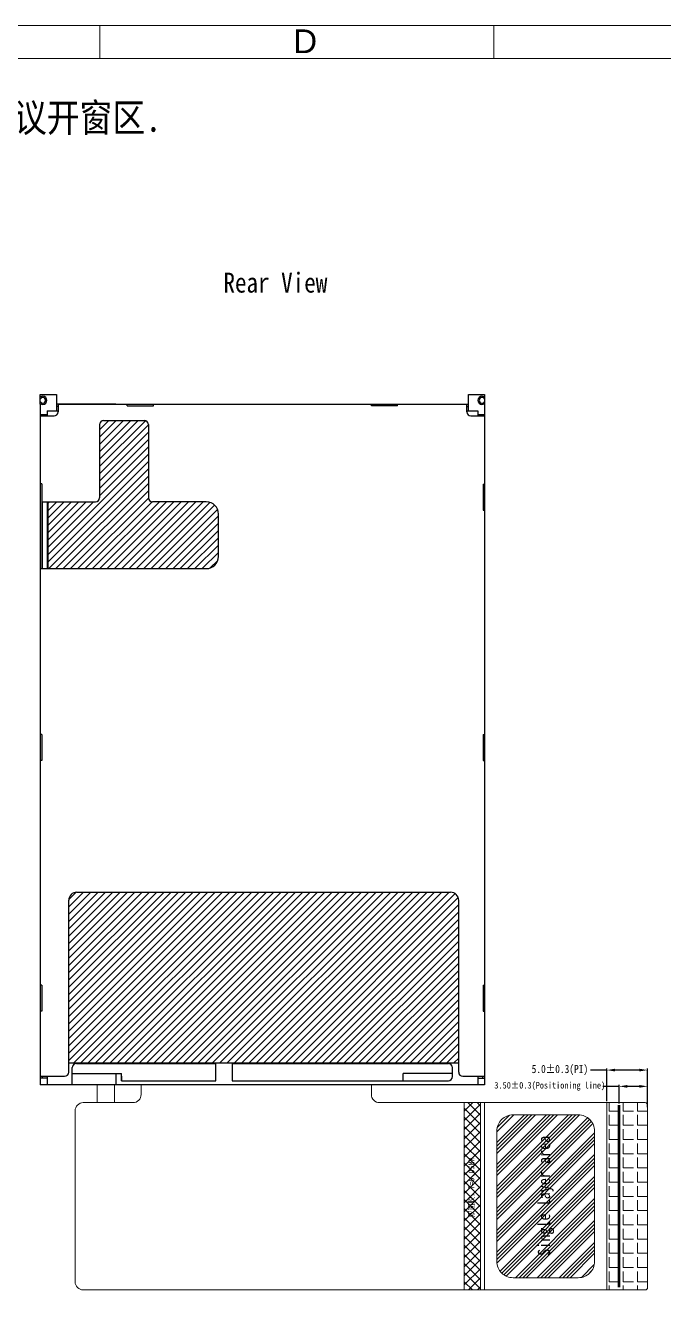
# Model space of a CAD drawing. Header units: millimetres. Extents: x -3761 to -3422, y -2431 to -2197.
# Drawn here: x -3625 to -3546.6, y -2352.3 to -2196.5 of the extents above; entities that cross this region are included whole.
import ezdxf

# ---------------------------------------------------------------- set-up
doc = ezdxf.new("R2010")
doc.units = ezdxf.units.MM
for name, color, linetype in [('', 7, 'Continuous'), ('BEF', 4, 'Continuous'), ('BL', 2, 'Continuous'), ('版框', 7, 'Continuous')]:
    doc.layers.add(name, color=color, linetype=linetype)
doc.layers.add('1', color=7, linetype='Continuous', lineweight=13)
doc.layers.add('DIM', color=3, linetype='Continuous', lineweight=20)
doc.styles.add('s2', font='')
doc.styles.add('宋体', font='', dxfattribs={"width": 0.85})
doc.styles.get('s2').set_extended_font_data('仿宋_GB2312')
doc.styles.get('宋体').set_extended_font_data('SimSun')
doc.dimstyles.new('副本 Standard', dxfattribs={"dimtxt": 1, "dimasz": 1, "dimexe": 0.2, "dimexo": 0.2, "dimgap": 0.3, "dimtad": 0, "dimzin": 0, "dimdsep": 46, "dimtxsty": '宋体', "dimcen": 0.09, "dimclrd": 3, "dimclre": 3, "dimclrt": 3, "dimadec": 0, "dimazin": 0, "dimtfac": 1, "dimtofl": 0, "dimtmove": 0, "dimatfit": 3, "dimfxl": 0, "dimtolj": 1, "dimtzin": 0, "dimarcsym": 0})
pattern_1 = [(45, (425.9951, 5242.23083), (-0.449012806, 0.449012806), [])]

# ---------------------------------------------------------------- blocks, each defined once
blk = doc.blocks.new('*D30')
at = {"color": 3, "lineweight": -2}
for p, q in [((-3553.57, -2324.85), (-3555.57, -2324.85)), ((-3553.57, -2328.65), (-3553.57, -2324.65)), ((-3549.57, -2324.85), (-3552.57, -2324.85)), ((-3548.57, -2328.95), (-3548.57, -2324.65))]:
    blk.add_line(p, q, dxfattribs=at)
at = {"color": 3}
for points in [[(-3552.57, -2324.69), (-3552.57, -2325.02), (-3553.57, -2324.85)], [(-3549.57, -2324.69), (-3549.57, -2325.02), (-3548.57, -2324.85)]]:
    blk.add_solid(points, dxfattribs=at)
at = {"layer": 'Defpoints', "color": 0}
for p in [(-3548.57, -2324.85), (-3553.57, -2328.85), (-3548.57, -2329.15)]:
    blk.add_point(p, dxfattribs=at)
at = {"color": 3, "lineweight": 0, "insert": (-3559.33, -2324.85), "char_height": 1, "attachment_point": 5, "style": '宋体'}
blk.add_mtext('\\A1;5.0%%P0.3(PI)', dxfattribs=at)
blk = doc.blocks.new('*D34')
at = {"color": 3, "lineweight": -2}
for p, q in [((-3552.07, -2326.85), (-3554.07, -2326.85)), ((-3552.07, -2328.95), (-3552.07, -2326.65)), ((-3549.57, -2326.85), (-3551.07, -2326.85)), ((-3548.57, -2329.42), (-3548.57, -2326.65))]:
    blk.add_line(p, q, dxfattribs=at)
at = {"color": 3}
for points in [[(-3551.07, -2326.69), (-3551.07, -2327.02), (-3552.07, -2326.85)], [(-3549.57, -2326.69), (-3549.57, -2327.02), (-3548.57, -2326.85)]]:
    blk.add_solid(points, dxfattribs=at)
at = {"layer": 'Defpoints', "color": 0}
for p in [(-3548.57, -2326.85), (-3552.07, -2329.15), (-3548.57, -2329.62)]:
    blk.add_point(p, dxfattribs=at)
at = {"color": 3, "lineweight": 0, "insert": (-3560.56, -2326.85), "char_height": 1, "attachment_point": 5, "style": '宋体'}
blk.add_mtext('\\A1;{\\H0.8x;3.50%%P0.3(\\A0;\\W0.8;Positioning line\\A1;\\W1;)}', dxfattribs=at)
blk = doc.blocks.new('A$C7CFF37E4')
at = {"layer": 'BEF', "linetype": 'Continuous'}
h = blk.add_hatch(dxfattribs=at)
h.set_pattern_fill('ANSI31', color=256, scale=0.2, style=0)
h.set_pattern_definition(pattern_1)
h.paths.add_polyline_path([(20.4, 63.39, 0.414214), (21.9, 64.89), (21.9, 70.09, 0.414214), (20.4, 71.59), (13.8, 71.59, -0.414214), (13.3, 72.09), (13.3, 81.07, 0.414214), (12.8, 81.57), (7.8, 81.57, 0.414214), (7.3, 81.07), (7.3, 72.09, -0.414214), (6.8, 71.59), (0.95, 71.59), (0.95, 63.39)])
h = blk.add_hatch(dxfattribs=at)
h.set_pattern_fill('ANSI31', color=256, scale=0.2, style=0)
h.set_pattern_definition(pattern_1)
h.paths.add_polyline_path([(3.51, 22.67), (3.51, 2.7), (51.39, 2.7), (51.39, 22.67, 0.414214), (50.39, 23.67), (4.51, 23.67, 0.414214)])
for p, q in [((0.95, 71.59), (0.95, 63.39)), ((3.51, 2.7), (51.39, 2.7))]:
    blk.add_line(p, q, dxfattribs=at)
at = {"layer": 'BL', "linetype": 'Continuous'}
for p, q in [((0, 84.77), (2, 84.77)), ((2, 84.77), (2, 82.77)), ((52.58, 82.77), (52.58, 84.77)), ((52.58, 84.77), (54.58, 84.77)), ((0, 83.57), (0, 75.15)), ((0.85, 82.77), (2.21, 82.77)), ((0.85, 82.77), (0.85, 82.14)), ((9.29, 83.57), (2, 83.57)), ((2.21, 83.32), (2, 83.32)), ((45.3, 83.57), (52.58, 83.57)), ((52.39, 83.32), (52.58, 83.32)), ((52.39, 82.77), (53.73, 82.77)), ((53.73, 82.77), (53.73, 82.14)), ((54.58, 83.57), (54.58, 75.15)), ((0, 82.32), (0.85, 82.32)), ((0.25, 82.32), (0.25, 82.14)), ((53.73, 82.32), (54.58, 82.32)), ((54.33, 82.32), (54.33, 82.14)), ((0.25, 71.59), (0.25, 63.39)), ((0.85, 71.59), (0.85, 63.39)), ((0, 7.61), (0, 0)), ((54.58, 7.61), (54.58, 0)), ((3.95, 0), (3.95, 2.1)), ((4.45, 2.6), (21.59, 2.6)), ((23.59, 2.6), (50.13, 2.6)), ((50.63, 1), (50.63, 2.1)), ((0.85, 0.82), (0, 0.82)), ((0.25, 1.05), (0.25, 0.82)), ((0.85, 1.05), (0.85, 0)), ((3.95, 1.4), (10, 1.4)), ((9.34, 0), (9.34, 1.4)), ((10, 0.5), (10, 1.05)), ((10, 1.05), (10, 0.5)), ((10, 0.5), (21.59, 0.5)), ((23.59, 0.5), (50.13, 0.5)), ((44.58, 0.5), (44.58, 1.39)), ((53.73, 1.05), (53.73, 0)), ((53.73, 0.82), (54.58, 0.82)), ((54.33, 1.05), (54.33, 0.82)), ((54.58, 0), (0, 0))]:
    blk.add_line(p, q, dxfattribs=at)
at = {"layer": 'BL'}
for p, q in [((0, 83.57), (0, 84.77)), ((54.58, 84.77), (54.58, 83.57)), ((10, 0.5), (10, 1.4)), ((50.63, 1.4), (44.59, 1.4))]:
    blk.add_line(p, q, dxfattribs=at)
at = {"layer": 'BL', "color": 6}
for p, q in [((2.21, 83.57), (2.21, 82.64)), ((2.21, 83.57), (52.39, 83.57)), ((10.7, 83.37), (10.7, 83.57)), ((10.7, 83.37), (13.9, 83.37)), ((13.9, 83.37), (13.9, 83.57)), ((40.69, 83.37), (40.69, 83.57)), ((43.89, 83.37), (40.69, 83.37)), ((43.89, 83.37), (43.89, 83.57)), ((52.39, 82.64), (52.39, 83.57)), ((0, 82.14), (0, 1.05)), ((0, 82.14), (1.71, 82.14)), ((7.3, 81.07), (7.3, 72.09)), ((7.8, 81.57), (12.8, 81.57)), ((13.3, 81.07), (13.3, 72.09)), ((52.89, 82.14), (54.58, 82.14)), ((54.58, 82.14), (54.58, 1.05)), ((0.2, 73.81), (0, 73.81)), ((0.2, 73.81), (0.2, 63.39)), ((54.38, 73.78), (54.38, 70.58)), ((54.38, 73.78), (54.58, 73.78)), ((0.2, 71.59), (6.8, 71.59)), ((20.4, 71.59), (13.8, 71.59)), ((54.38, 70.58), (54.58, 70.58)), ((21.9, 64.89), (21.9, 70.09)), ((0, 63.39), (20.4, 63.39)), ((0.2, 43.01), (0, 43.01)), ((0.2, 43.01), (0.2, 39.81)), ((54.38, 43.01), (54.38, 39.81)), ((54.38, 43.01), (54.58, 43.01)), ((0.2, 39.81), (0, 39.81)), ((54.38, 39.81), (54.58, 39.81)), ((4.51, 23.65), (50.39, 23.65)), ((3.51, 1.55), (3.51, 22.65)), ((51.39, 1.55), (51.39, 22.65)), ((0.2, 12.24), (0, 12.24)), ((0.2, 12.24), (0.2, 9.04)), ((54.38, 12.24), (54.38, 9.04)), ((54.38, 12.24), (54.58, 12.24)), ((0.2, 9.04), (0, 9.04)), ((54.38, 9.04), (54.58, 9.04)), ((0, 1.05), (3.01, 1.05)), ((51.89, 1.05), (54.58, 1.05))]:
    blk.add_line(p, q, dxfattribs=at)
at = {"layer": 'BL', "linetype": 'Continuous'}
for points in [[(21.59, 0.5), (21.59, 2.6)], [(23.59, 2.6), (23.59, 0.5)]]:
    blk.add_lwpolyline(points, dxfattribs=at)
for centre, radius, start, end in [((0.32, 84.06), 0.5, 230.2082, 129.7918), ((0.32, 84.06), 0.35, 203.8955, 156.1045), ((54.26, 84.06), 0.5, 50.2082, 309.7918), ((54.26, 84.06), 0.35, 23.8955, 336.1045), ((4.45, 2.1), 0.5, 90, 180), ((50.13, 2.1), 0.5, 0, 90), ((50.13, 1), 0.5, 270, 0)]:
    blk.add_arc(centre, radius, start, end, dxfattribs=at)
at = {"layer": 'BL', "color": 6}
for centre, radius, start, end in [((1.71, 82.64), 0.5, 270, 0), ((52.89, 82.64), 0.5, 180, 270), ((7.8, 81.07), 0.5, 90, 180), ((12.8, 81.07), 0.5, 0, 90), ((6.8, 72.09), 0.5, 270, 0), ((13.8, 72.09), 0.5, 180, 270), ((20.4, 70.09), 1.5, 0, 90), ((20.4, 64.89), 1.5, 270, 0), ((4.51, 22.65), 1, 90, 180), ((50.39, 22.65), 1, 0, 90), ((3.01, 1.55), 0.5, 270, 0), ((51.89, 1.55), 0.5, 180, 270)]:
    blk.add_arc(centre, radius, start, end, dxfattribs=at)
at = {"layer": 'BL'}
blk.add_arc((44.59, 1.39), 0.01, 90, 180, dxfattribs=at)

msp = doc.modelspace()

# ---------------------------------------------------------------- hatches: boundary and pattern name
at = {"layer": '', "lineweight": 0}
h = msp.add_hatch(dxfattribs=at)
h.set_pattern_fill('ANSI37', color=4, scale=0.25, style=0)
h.set_pattern_definition([(45, (-9427.6843, -2686.1253), (-0.56126601, 0.56126601), []), (135, (-9427.6843, -2686.1253), (-0.56126601, -0.56126601), [])])
h.paths.add_polyline_path([(-3569.069, -2328.854), (-3571.069, -2328.854), (-3571.069, -2351.854), (-3569.069, -2351.854)])
h = msp.add_hatch(dxfattribs=at)
h.set_pattern_fill('ANGLE', color=30, scale=0.25, style=0)
h.set_pattern_definition([(0, (-9427.6843, -2686.1253), (0, 1.74625), [1.27, -0.47625]), (90, (-9427.6843, -2686.1253), (-1.74625, 1e-16), [1.27, -0.47625])])
h.paths.add_polyline_path([(-3548.569, -2329.154, 0.4142136), (-3548.869, -2328.854), (-3553.569, -2328.854), (-3553.569, -2351.854), (-3548.869, -2351.854, 0.4142136), (-3548.569, -2351.554)])
at = {"lineweight": 0}
h = msp.add_hatch(dxfattribs=at)
h.set_pattern_fill('ANSI34', color=252, scale=0.1, style=0)
h.set_pattern_definition([(45, (1266.4229, 77.7519), (-1.3470384, 1.3470384), []), (45, (1266.8719, 77.7519), (-1.3470384, 1.3470384), []), (45, (1267.3209, 77.7519), (-1.3470384, 1.3470384), []), (45, (1267.7699, 77.7519), (-1.3470384, 1.3470384), [])])
edge = h.paths.add_edge_path()
edge.add_line((-3565.069, -2330.354), (-3557.069, -2330.354))
edge.add_arc((-3557.069, -2332.354), 2, 0, 90, ccw=False)
edge.add_line((-3555.069, -2332.354), (-3555.069, -2348.354))
edge.add_arc((-3557.069, -2348.354), 2, -90, 0, ccw=False)
edge.add_line((-3557.069, -2350.354), (-3565.069, -2350.354))
edge.add_arc((-3565.069, -2348.354), 2, 180, 270, ccw=False)
edge.add_line((-3567.069, -2348.354), (-3567.069, -2332.354))
edge.add_arc((-3565.069, -2332.354), 2, 90, 180, ccw=False)

# ---------------------------------------------------------------- linework, layer by layer
at = {"layer": '', "color": 4, "lineweight": 0}
for p, q in [((-3571.069, -2328.854), (-3571.069, -2351.854)), ((-3569.069, -2328.854), (-3569.069, -2351.854))]:
    msp.add_line(p, q, dxfattribs=at)
at = {"layer": '', "color": 30, "lineweight": 0}
for p, q in [((-3568.569, -2328.854), (-3568.569, -2351.854)), ((-3553.569, -2351.854), (-3553.569, -2328.854))]:
    msp.add_line(p, q, dxfattribs=at)
for points in [[(-3548.569, -2351.554, -0.4142136), (-3548.869, -2351.854), (-3617.859, -2351.854, -0.4142136), (-3618.859, -2350.854), (-3618.859, -2329.854, -0.4142136), (-3617.859, -2328.854), (-3611.749, -2328.854, 0.4142136), (-3610.749, -2327.854), (-3610.749, -2326.604), (-3582.479, -2326.604), (-3582.479, -2327.854, 0.4142136), (-3581.479, -2328.854), (-3548.869, -2328.854, -0.4142136), (-3548.569, -2329.154)], [(-3565.069, -2330.354), (-3557.069, -2330.354, -0.4142136), (-3555.069, -2332.354), (-3555.069, -2348.354, -0.4142136), (-3557.069, -2350.354), (-3565.069, -2350.354, -0.4142136), (-3567.069, -2348.354), (-3567.069, -2332.354, -0.4142136)]]:
    msp.add_lwpolyline(points, format="xyb", close=True, dxfattribs=at)
at = {"layer": '', "color": 0, "lineweight": 0, "const_width": 0.3}
msp.add_lwpolyline([(-3552.069, -2351.554), (-3552.069, -2329.154)], dxfattribs=at)
at = {"lineweight": 0}
msp.add_lwpolyline([(-3571.069, -2328.854), (-3569.069, -2328.854), (-3569.069, -2351.854), (-3571.069, -2351.854)], close=True, dxfattribs=at)
at = {"layer": 'BL', "color": 40, "lineweight": 0}
for p, q in [((-3616.131, -2326.604), (-3616.131, -2328.854)), ((-3614.009, -2328.854), (-3614.009, -2326.604)), ((-3614.009, -2328.854), (-3614.009, -2328.154)), ((-3614.009, -2328.854), (-3614.009, -2328.154))]:
    msp.add_line(p, q, dxfattribs=at)
at = {"layer": '版框', "lineweight": 0}
for points in [[(-3422.299, -2430.648), (-3422.299, -2196.545), (-3760.984, -2196.545), (-3760.984, -2430.648)], [(-3426.352, -2426.595), (-3426.352, -2200.595), (-3756.933, -2200.595), (-3756.933, -2426.595)]]:
    msp.add_lwpolyline(points, close=True, dxfattribs=at)
for points in [[(-3615.833, -2196.545), (-3615.834, -2200.595)], [(-3567.449, -2196.545), (-3567.451, -2200.595)]]:
    msp.add_lwpolyline(points, dxfattribs=at)

# ---------------------------------------------------------------- block references
at = {"lineweight": 0}
msp.add_blockref('A$C7CFF37E4', (-3623.149, -2326.654), dxfattribs=at)

# ---------------------------------------------------------------- texts
at = {"layer": '', "color": 4, "lineweight": 0, "insert": (-3570.558, -2342.952), "char_height": 0.71479, "attachment_point": 1, "rotation": 90, "style": '宋体'}
msp.add_mtext_dynamic_manual_height_columns('双面胶，T=0.05MM', width=42.77818, gutter_width=17.451, heights=[0], dxfattribs=at)
at = {"layer": '1', "color": 0, "lineweight": 0, "insert": (-3739.086, -2206.132), "char_height": 3.47597, "width": 266.47587, "attachment_point": 1, "style": '宋体'}
msp.add_mtext('{\\C1;注:上机壳开窗须小于 LCD POL 0.3mm以上, LCD V.A为上镜片建议开窗区.\\P }', dxfattribs=at)
at = {"layer": 'DIM', "color": 30, "lineweight": 0, "insert": (-3600.644, -2226.914), "char_height": 2.45, "width": 19.54042, "attachment_point": 1, "style": '宋体'}
msp.add_mtext('Rear View', dxfattribs=at)
at = {"layer": 'DIM', "color": 0, "lineweight": 0, "insert": (-3562.032, -2347.666), "char_height": 1.5, "width": 20.69037, "attachment_point": 1, "rotation": 90, "style": '宋体'}
msp.add_mtext('{\\C3;Single layer area}', dxfattribs=at)
at = {"layer": '版框', "lineweight": 0, "insert": (-3592.084, -2199.957), "char_height": 2.91724, "width": 37.27033, "attachment_point": 7, "rotation": 359.98072, "style": 's2'}
msp.add_mtext('{\\fArial|b0|i0|c0|p32;D}', dxfattribs=at)

# ---------------------------------------------------------------- dimensions: what is measured, and where the dimension line sits
at = {"lineweight": 0}
for base, p1, p2, text, picture, middle in [((-3548.569, -2326.854), (-3552.069, -2329.154), (-3548.569, -2329.624), '{\\H0.8x;<>%%P0.3(\\A0;\\W0.8;Positioning line\\A1;\\W1;)}', '*D34', (-3560.56, -2326.854)), ((-3548.569, -2324.854), (-3553.569, -2328.854), (-3548.569, -2329.154), '5.0%%P0.3(PI)', '*D30', (-3559.328, -2324.854))]:
    dim = msp.add_linear_dim(base=base, p1=p1, p2=p2, text=text, dimstyle='副本 Standard', dxfattribs=at)
    dim.commit()
    dim.dimension.update_dxf_attribs({"geometry": picture, "text_midpoint": middle, "dimtype": 160})

doc.saveas('drawing.dxf')
